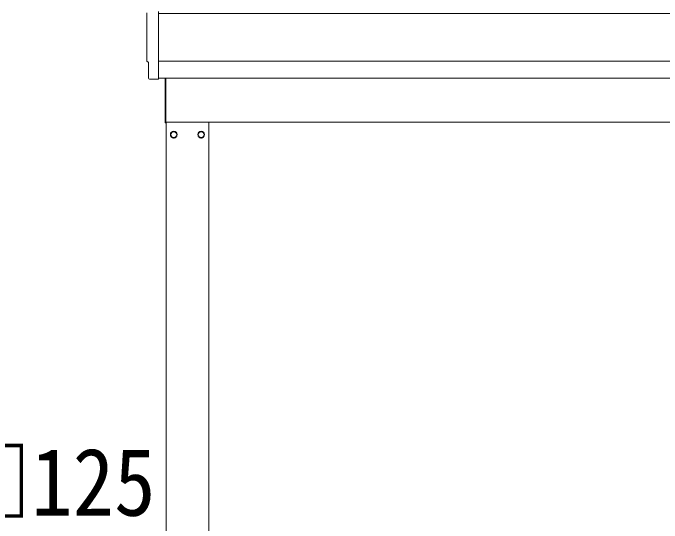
# Model space of a CAD drawing. Units: millimetres at full size, sheet at 1:60; details may follow other scales. Extents: x -16864 to 16864, y -11640 to 11640.
# Drawn here: x -11416 to -9520, y -6060 to -4567 of the extents above; entities that cross this region are included whole.
import ezdxf
from ezdxf.enums import TextEntityAlignment as Align

# ---------------------------------------------------------------- set-up
doc = ezdxf.new("R2010")
doc.units = ezdxf.units.MM
doc.header["$LTSCALE"] = 60
doc.layers.add('0-2_TEXT1', color=4, linetype='Continuous', lineweight=9)
doc.layers.add('0-8_TABLE1', color=6, linetype='Continuous', lineweight=9)
doc.styles.add('ＭＳ ゴシック', font='')
doc.styles.get('ＭＳ ゴシック').set_extended_font_data('MS Gothic')

msp = doc.modelspace()

# ---------------------------------------------------------------- linework, layer by layer
at = {"layer": '0-2_TEXT1'}
for p, q in [((-10990.98, -4562.72), (-10990.98, -4761.58)), ((-10990.98, -4568.84), (-4948.98, -4568.84)), ((-4948.98, -4708.73), (-10990.98, -4708.73)), ((-10990.98, -4758.55), (-4948.98, -4758.55)), ((-10971.98, -4888.96), (-10971.98, -4758.65)), ((-10969.98, -4758.65), (-10969.98, -4888.96)), ((-11010.62, -4761.58), (-11017.53, -4761.22)), ((-10969.98, -4888.96), (-10971.98, -4888.96)), ((-10969.98, -4886.46), (-5073.98, -4886.46)), ((-10968.98, -7761.46), (-10968.98, -4886.46)), ((-10843.98, -4886.46), (-10843.98, -7761.46)), ((-10937.89, -4923.21), (-10937.99, -4923.21)), ((-10937.89, -4923.71), (-10937.99, -4923.71)), ((-10875.08, -4923.21), (-10874.98, -4923.21)), ((-10875.08, -4923.71), (-10874.98, -4923.71))]:
    msp.add_line(p, q, dxfattribs=at)
for points in [[(-11020.37, -4758.23), (-11020.37, -4711.2), (-11020.97, -4711.2)], [(-11009.87, -4761.31), (-11009.21, -4760.68), (-10990.98, -4761.58)]]:
    msp.add_lwpolyline(points, dxfattribs=at)
for points in [[(-10946.48, -4913.64), (-10954.98, -4918.55), (-10954.98, -4928.36), (-10946.48, -4933.27), (-10937.98, -4928.36), (-10937.98, -4918.55)], [(-10866.48, -4913.64), (-10857.98, -4918.55), (-10857.98, -4928.36), (-10866.48, -4933.27), (-10874.98, -4928.36), (-10874.98, -4918.55)]]:
    msp.add_lwpolyline(points, close=True, dxfattribs=at)
for centre, radius in [((-10946.48, -4923.46), 10), ((-10946.48, -4923.46), 8.5), ((-10866.48, -4923.46), 10), ((-10866.48, -4923.46), 8.5)]:
    msp.add_circle(centre, radius, dxfattribs=at)
for centre, start, end in [((-10946.48, -4923.46), 171.25399, 188.74601), ((-10946.48, -4923.46), 111.25399, 128.74601), ((-10946.48, -4923.46), 231.25399, 248.74601), ((-10946.48, -4923.46), 51.25399, 68.74601), ((-10946.48, -4923.46), 291.25399, 308.74601), ((-10946.48, -4923.46), 1.66581, 8.74601), ((-10946.48, -4923.46), 351.25399, 358.33419), ((-10866.48, -4923.46), 171.25399, 178.33419), ((-10866.48, -4923.46), 181.66581, 188.74601), ((-10866.48, -4923.46), 111.25399, 128.74601), ((-10866.48, -4923.46), 231.25399, 248.74601), ((-10866.48, -4923.46), 51.25399, 68.74601), ((-10866.48, -4923.46), 291.25399, 308.74601), ((-10866.48, -4923.46), 351.25399, 8.74601)]:
    msp.add_arc(centre, 8.6, start, end, dxfattribs=at)
for centre, major_axis, ratio, start_param, end_param in [((-15788.26, -4637.8), (4763.38, 0), 0.99863, 6.2686928, 6.2979817), ((-11020.97, -4706.8), (-4.41, 0), 0.99863, 6.2686928, 7.8539816), ((-11017.37, -4758.22), (-2.18, -2.07), 0.9974, 5.5252311, 7.0411395), ((-11010.56, -4760.58), (-0.727, -0.69), 0.9974, 0.7579542, 1.5707963)]:
    msp.add_ellipse(centre, major_axis=major_axis, ratio=ratio, start_param=start_param, end_param=end_param, dxfattribs=at)

# ---------------------------------------------------------------- texts
at = {"layer": '0-8_TABLE1', "color": 7, "style": 'ＭＳ ゴシック', "width": 0.9}
msp.add_text('□125', height=197.9, dxfattribs=at).set_placement((-11606.16, -6097.92), align=Align.BOTTOM_LEFT)

doc.saveas('drawing.dxf')
